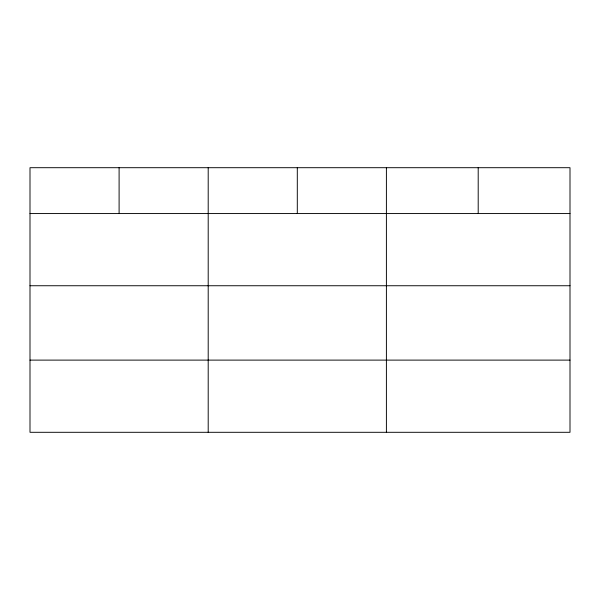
<?xml version="1.0" encoding="UTF-8"?>
<svg xmlns="http://www.w3.org/2000/svg" width="600" height="600" viewBox="0 0 600 600"><rect width="100%" height="100%" fill="white"/><g stroke="black" fill="none" stroke-linecap="round" stroke-linejoin="round"><path stroke-width="0.9" d="M570 285.743L570 167.7L30 167.7L30 432.3L570 432.3L570 285.743L30 285.743M30 213.562L570 213.562M30 360.112L570 360.112M478.2 167.7L478.2 213.562M386.4 167.7L386.4 432.3M297.3 167.7L297.3 213.562M208.2 167.7L208.2 432.3M119.1 167.7L119.1 213.562"/></g></svg>
